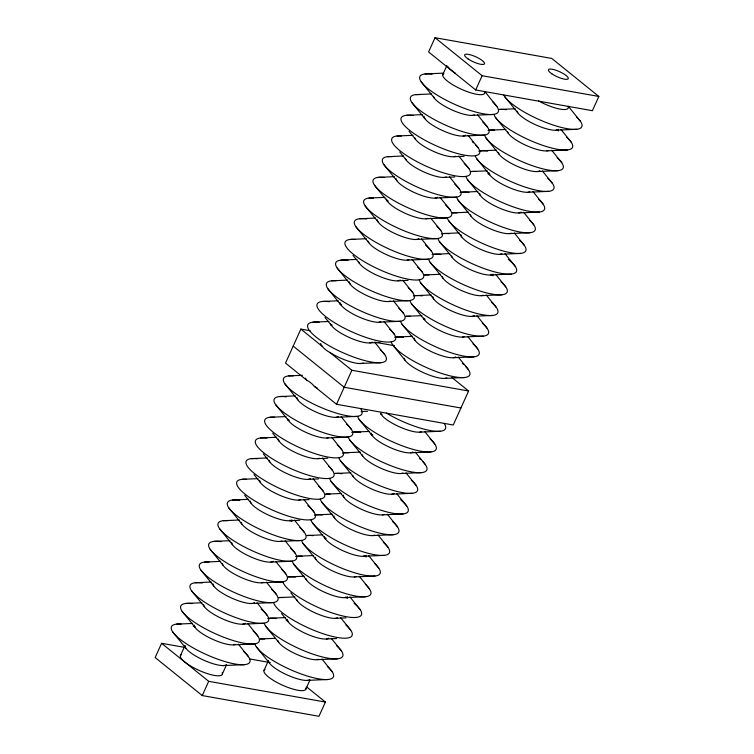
<?xml version="1.0" encoding="UTF-8"?>
<svg xmlns="http://www.w3.org/2000/svg" width="754" height="754" viewBox="0 0 754 754"><rect width="100%" height="100%" fill="white"/><g stroke="black" fill="none" stroke-linecap="round" stroke-linejoin="round"><path stroke-width="1.13" d="M310.111 330.723L300.865 329.083L285.512 363.089L306.859 380.327A41.272 28.002 -79.9 0 1 314.352 386.35L336.529 404.276L453.239 425.002L468.602 390.996L451.74 377.386M184.702 647.403L161.592 643.303L155.154 657.545L202.251 695.565L318.97 716.3L325.408 702.049L306.803 687.045M435.03 37.7L428.592 51.951L475.689 89.971L592.408 110.697L598.846 96.455L551.749 58.435L435.03 37.7L482.126 75.72L598.846 96.455M180.357 655.857L184.984 645.612M442.739 74.75L446.896 65.532M202.251 695.565L208.688 681.324L161.592 643.303M475.689 89.971L482.126 75.72M336.529 404.276L351.882 370.271L329.696 352.354A41.272 28.002 -79.9 0 1 322.203 346.34L300.865 329.083M264.032 670.334L268.188 661.117M305.794 689.279L309.951 680.061M222.383 673.935L226.53 664.839M425.058 73.939L443.371 73.147M415.718 94.627L431.693 93.939M515.246 108.774L499.271 109.471A42.987 11.056 24.3 0 1 506.311 109.707M406.378 115.315L422.353 114.617M472.541 115.343L493.088 114.448M489.93 130.15L505.906 129.462M397.038 136.003L413.013 135.305M556.094 130.178L576.64 129.292M463.201 136.022L483.748 135.136M480.59 150.838L496.566 150.15M387.697 156.681L403.673 155.993M546.754 150.866L567.3 149.971M453.861 156.709L464.134 156.267M487.225 170.828L471.25 171.526A42.987 11.056 24.3 0 1 475.736 171.507M378.357 177.369L394.333 176.681M537.413 171.554L557.96 170.658M444.521 177.397L454.794 176.954M461.91 192.213L477.885 191.516M369.017 198.057L384.992 197.359M528.073 192.242L548.62 191.346M435.181 198.085L455.727 197.19M468.545 212.204L452.57 212.901A42.987 11.056 24.3 0 1 457.056 212.873M359.677 218.745L375.652 218.047M518.733 212.92L539.28 212.034M425.84 218.773L446.387 217.878M443.229 233.58L459.205 232.892M350.337 239.433L366.312 238.735M509.393 233.608L529.939 232.713M416.5 239.452L437.047 238.566M433.889 254.268L449.865 253.58M340.997 260.111L356.972 259.423M500.053 254.296L520.599 253.401M407.16 260.139L427.707 259.244M440.524 274.258L424.549 274.956A42.987 11.056 24.3 0 1 429.035 274.937M331.656 280.799L347.632 280.111M490.713 274.984L511.259 274.088M397.82 280.827L408.093 280.384M415.209 295.643L431.184 294.946M322.316 301.487L338.292 300.789M481.372 295.662L501.919 294.776M388.48 301.515L409.026 300.62M421.844 315.634L405.869 316.322A42.987 11.056 24.3 0 1 410.355 316.303M312.976 322.175L328.951 321.477M472.032 316.35L492.579 315.464M379.139 322.194L399.686 321.308M396.529 337.01L412.504 336.322M462.692 337.038L483.239 336.143M369.799 342.882L380.073 342.439M453.352 357.726L473.898 356.831M288.716 375.897L302.458 375.303M445.096 378.357L464.558 377.518M279.376 396.585L295.361 395.888M270.036 417.273L286.02 416.576M336.199 417.292L356.746 416.406M353.588 432.108L369.573 431.42M260.696 437.951L276.68 437.263M419.752 432.136L440.298 431.241M326.868 437.98L347.406 437.094M344.248 452.796L360.233 452.098M251.355 458.639L267.34 457.951M410.412 452.824L430.958 451.929M317.528 458.668L327.792 458.225M350.893 472.786L334.908 473.484A42.987 11.056 24.3 0 1 341.958 473.719M242.015 479.327L258 478.63M401.071 473.503L421.618 472.617M308.188 479.356L318.452 478.903M341.553 493.474L325.568 494.162A42.987 11.056 24.3 0 1 330.063 494.143M232.675 500.015L248.66 499.318M391.731 494.19L412.278 493.304M298.848 500.034L309.112 499.591M316.228 514.85L332.212 514.162M223.335 520.694L239.32 520.006M382.391 514.878L402.938 513.983M289.508 520.722L299.772 520.279M322.872 534.84L306.887 535.538A42.987 11.056 24.3 0 1 313.061 535.67M213.995 541.381L229.979 540.693M373.051 535.566L393.597 534.671M280.168 541.41L300.705 540.514M297.547 556.226L313.532 555.528M204.654 562.069L220.639 561.372M363.72 556.254L384.257 555.359M270.827 562.098L291.364 561.202M304.192 576.216L288.207 576.914A42.987 11.056 24.3 0 1 295.257 577.149M195.314 582.757L211.299 582.06M354.38 576.933L374.917 576.047M261.487 582.785L282.024 581.89M294.852 596.904L278.867 597.592A42.987 11.056 24.3 0 1 283.363 597.573M185.984 603.445L201.959 602.748M345.04 597.62L365.577 596.734M252.147 603.464L272.684 602.578M269.527 618.28L285.512 617.592M176.643 624.124L192.619 623.435M335.7 618.308L345.963 617.865M242.807 624.152L263.344 623.266M275.031 638.327L260.187 638.968A42.987 11.056 24.3 0 1 264.682 638.949M326.359 638.996L336.623 638.544M233.467 644.84L254.004 643.944M317.019 659.675L337.556 658.789M222.901 665.584L244.664 664.632M307.679 680.362L328.216 679.477M358.301 363.485L381.006 362.674M374.823 342.212L394.465 345.709M351.882 370.271L468.602 390.996M460.92 407.999L344.201 387.273L293.183 346.086M249.414 658.902L270.215 662.596M208.688 681.324L325.408 702.049M568.196 106.173L580.467 121.385M561.023 129.547L571.127 142.072M551.683 150.225L561.787 162.751M504.775 96.691L517.772 112.789M496.914 106.54L485.058 91.809M542.343 170.913L552.446 183.439M495.435 117.37L508.432 133.477M477.471 114.702L487.574 127.228M533.003 191.601L543.106 204.127M486.094 138.057L499.091 154.165M468.13 135.39L478.234 147.916M421.222 81.847L434.219 97.954M523.662 212.289L533.766 224.815M476.754 158.745L489.751 174.853M458.79 156.078L468.894 168.604M411.882 102.535L424.879 118.642M514.322 232.967L524.426 245.502M467.414 179.433L480.411 195.531M449.45 176.756L459.554 189.282M409.045 131.271L415.539 139.32M504.982 253.655L515.086 266.181M458.074 200.112L471.071 216.219M440.11 197.444L450.213 209.97M399.705 151.959L406.199 160.008M495.642 274.343L505.746 286.869M448.734 220.799L461.731 236.907M430.77 218.132L440.873 230.658M383.861 164.589L396.858 180.696M486.302 295.031L496.405 307.557M439.394 241.487L452.391 257.595M421.429 238.82L431.533 251.346M374.531 185.277L387.518 201.384M476.962 315.719L487.065 328.244M430.053 262.175L443.05 278.283M412.089 259.499L422.193 272.034M365.19 205.965L378.178 222.062M467.621 336.397L477.725 348.923M420.713 282.863L433.71 298.961M402.749 280.186L412.853 292.712M355.85 226.643L368.838 242.75M458.281 357.085L468.385 369.611M411.382 303.542L424.37 319.649M393.409 300.874L403.513 313.4M353.004 255.389L359.498 263.438M402.042 324.229L415.03 340.337M384.069 321.562L394.172 334.088M337.17 268.019L350.158 284.126M374.729 342.25L384.832 354.776M327.83 288.707L340.817 304.814M424.681 431.495L434.794 444.021M324.983 317.443L331.477 325.492M415.341 452.183L425.454 464.709M406.001 472.871L416.114 485.397M359.102 419.328L372.09 435.435M341.138 416.66L351.241 429.186M396.67 493.559L406.774 506.085M349.762 440.016L362.749 456.123M331.798 437.348L341.901 449.874M284.889 383.805L297.877 399.912M387.33 514.237L397.433 526.763M340.422 460.703L353.409 476.801M322.458 458.027L332.561 470.553M275.549 404.493L288.537 420.591M377.99 534.925L388.093 547.451M331.081 481.382L344.069 497.489M313.117 478.715L323.221 491.24M272.703 433.23L279.197 441.279M368.649 555.613L378.753 568.139M321.741 502.07L334.729 518.177M303.777 499.402L313.881 511.928M263.363 453.917L269.857 461.966M359.309 576.301L369.413 588.827M312.401 522.758L325.389 538.865M294.437 520.09L304.541 532.616M254.023 474.596L260.516 482.654M349.969 596.989L360.073 609.515M303.061 543.446L316.049 559.553M285.097 540.769L295.2 553.295M244.682 495.284L251.176 503.333M340.629 617.667L350.733 630.193M293.721 564.133L306.708 580.231M275.757 561.457L285.86 573.982M228.848 507.913L241.836 524.021M331.289 638.355L341.392 650.881M290.874 592.87L297.368 600.919M266.416 582.145L276.52 594.67M219.508 528.601L232.496 544.708M321.949 659.043L332.052 671.569M281.534 613.549L288.028 621.607M257.076 602.832L267.18 615.358M210.168 549.289L223.156 565.396M265.7 626.188L278.688 642.295M247.736 623.52L257.84 636.046M200.828 569.977L213.816 586.084M256.36 646.875L269.348 662.973M238.396 644.199L248.5 656.725M191.488 590.665L204.475 606.763M182.148 611.343L195.135 627.451M172.807 632.031L185.814 648.157M392.702 344.917L405.284 360.553M455.501 73.336A22.931 5.9 24.3 0 1 448.017 66.776M484.615 91.734A22.931 5.9 24.3 0 1 461.533 89.321A22.931 5.9 24.3 0 1 443.88 73.468M568.252 106.88A22.931 5.9 24.3 0 1 538.507 100.876M363.249 363.07A23.864 6.136 24.3 0 1 329.696 352.354M322.212 346.322A23.864 6.136 24.3 0 1 320.657 343.419M465.538 366.265A42.987 11.056 24.3 0 1 441.514 373.4A42.987 11.056 24.3 0 1 391.232 341.92M394.7 337.321A42.987 11.056 24.3 0 1 403.579 337.255M462.353 363.371A42.987 11.056 24.3 0 1 463.691 364.521M455.718 356.896A22.931 5.9 24.3 0 1 432.645 352.231A22.931 5.9 24.3 0 1 414.182 338.046M473.031 343.843A42.987 11.056 24.3 0 1 452.607 353.277A42.987 11.056 24.3 0 1 400.572 321.232M423.371 318.763A42.987 11.056 24.3 0 1 425.105 319.262M464.464 336.595A22.931 5.9 24.3 0 1 441.985 331.543A22.931 5.9 24.3 0 1 423.588 318.056M482.372 323.155A42.987 11.056 24.3 0 1 461.948 332.589A42.987 11.056 24.3 0 1 409.912 300.544M413.381 295.945A42.987 11.056 24.3 0 1 422.249 295.879M474.398 315.521A22.931 5.9 24.3 0 1 451.326 310.855A22.931 5.9 24.3 0 1 432.862 296.68M491.712 302.467A42.987 11.056 24.3 0 1 471.278 311.902A42.987 11.056 24.3 0 1 419.252 279.866M483.144 295.219A22.931 5.9 24.3 0 1 460.656 290.167A22.931 5.9 24.3 0 1 442.268 276.68M501.052 281.779A42.987 11.056 24.3 0 1 480.618 291.214A42.987 11.056 24.3 0 1 428.592 259.178M432.061 254.579A42.987 11.056 24.3 0 1 440.93 254.513M491.118 274.437A42.987 11.056 24.3 0 1 493.107 275.738M493.078 274.145A22.931 5.9 24.3 0 1 471.08 269.97A22.931 5.9 24.3 0 1 451.608 255.992M508.337 259.357A42.987 11.056 24.3 0 1 491.627 271.044A42.987 11.056 24.3 0 1 437.933 238.49M441.401 233.891A42.987 11.056 24.3 0 1 449.393 233.712M501.825 253.853A22.931 5.9 24.3 0 1 478.272 248.302A22.931 5.9 24.3 0 1 460.882 234.617M519.732 240.413A42.987 11.056 24.3 0 1 499.299 249.847A42.987 11.056 24.3 0 1 447.273 217.802M511.165 233.165A22.931 5.9 24.3 0 1 488.677 228.113A22.931 5.9 24.3 0 1 470.289 214.626M529.713 220.309A42.987 11.056 24.3 0 1 508.064 228.98A42.987 11.056 24.3 0 1 456.613 197.114M460.081 192.524A42.987 11.056 24.3 0 1 468.95 192.449M521.099 212.091A22.931 5.9 24.3 0 1 498.017 207.425A22.931 5.9 24.3 0 1 479.563 193.25M538.413 199.037A42.987 11.056 24.3 0 1 517.979 208.472A42.987 11.056 24.3 0 1 465.953 176.436M487.895 173.731A42.987 11.056 24.3 0 1 489.61 174.212M529.845 191.799A22.931 5.9 24.3 0 1 506.292 186.247A22.931 5.9 24.3 0 1 488.903 172.562M547.753 178.349A42.987 11.056 24.3 0 1 527.319 187.793A42.987 11.056 24.3 0 1 475.293 155.748M478.762 151.149A42.987 11.056 24.3 0 1 487.631 151.083M539.779 170.724A22.931 5.9 24.3 0 1 517.781 166.54A22.931 5.9 24.3 0 1 498.309 152.562M557.093 157.671A42.987 11.056 24.3 0 1 536.659 167.105A42.987 11.056 24.3 0 1 484.634 135.06M488.102 130.461A42.987 11.056 24.3 0 1 494.417 130.131M548.526 150.423A22.931 5.9 24.3 0 1 526.038 145.371A22.931 5.9 24.3 0 1 507.649 131.884M566.433 136.983A42.987 11.056 24.3 0 1 546 146.417A42.987 11.056 24.3 0 1 493.974 114.372M556.499 129.641A42.987 11.056 24.3 0 1 558.488 130.942M558.46 129.349A22.931 5.9 24.3 0 1 536.462 125.164A22.931 5.9 24.3 0 1 516.99 111.196M576.414 116.879A42.987 11.056 24.3 0 1 556.659 126.135A42.987 11.056 24.3 0 1 503.851 95.127M446.783 377.924A23.864 6.136 24.3 0 1 422.9 372.41A23.864 6.136 24.3 0 1 404.21 358.291M380.139 349.686A42.987 11.056 24.3 0 1 370.648 361.911A42.987 11.056 24.3 0 1 317.17 337.905A42.987 11.056 24.3 0 1 319.14 322.307M330.478 324.616A42.987 11.056 24.3 0 1 332.212 325.106M372.165 342.052A22.931 5.9 24.3 0 1 350.167 337.867A22.931 5.9 24.3 0 1 330.695 323.9M389.479 328.998A42.987 11.056 24.3 0 1 379.658 341.157A42.987 11.056 24.3 0 1 325.982 316.803A42.987 11.056 24.3 0 1 329.366 301.723M339.818 303.928A42.987 11.056 24.3 0 1 341.553 304.418M380.911 321.751A22.931 5.9 24.3 0 1 357.358 316.209A22.931 5.9 24.3 0 1 339.969 302.524M398.819 308.311A42.987 11.056 24.3 0 1 389.978 320.657A42.987 11.056 24.3 0 1 336.944 297.349A42.987 11.056 24.3 0 1 336.143 280.78M390.252 301.072A22.931 5.9 24.3 0 1 366.698 295.521A22.931 5.9 24.3 0 1 349.309 281.836M408.159 287.632A42.987 11.056 24.3 0 1 398.338 299.79A42.987 11.056 24.3 0 1 344.663 275.436A42.987 11.056 24.3 0 1 348.046 260.356M400.186 279.998A22.931 5.9 24.3 0 1 378.188 275.813A22.931 5.9 24.3 0 1 358.716 261.836M417.499 266.944A42.987 11.056 24.3 0 1 408.659 279.282A42.987 11.056 24.3 0 1 355.615 255.983A42.987 11.056 24.3 0 1 354.823 239.404M408.932 259.696A22.931 5.9 24.3 0 1 386.453 254.645A22.931 5.9 24.3 0 1 368.056 241.157M425.501 245.107A42.987 11.056 24.3 0 1 418.272 258.65A42.987 11.056 24.3 0 1 363.852 234.456A42.987 11.056 24.3 0 1 366.727 218.98M418.866 238.622A22.931 5.9 24.3 0 1 395.793 233.957A22.931 5.9 24.3 0 1 377.33 219.782M436.83 226.153A42.987 11.056 24.3 0 1 426.689 237.793A42.987 11.056 24.3 0 1 374.022 214.4A42.987 11.056 24.3 0 1 373.503 198.038M386.519 200.498A42.987 11.056 24.3 0 1 388.253 200.988M427.612 218.33A22.931 5.9 24.3 0 1 404.059 212.779A22.931 5.9 24.3 0 1 386.67 199.094M445.52 204.881A42.987 11.056 24.3 0 1 436.029 217.105A42.987 11.056 24.3 0 1 382.551 193.099A42.987 11.056 24.3 0 1 384.521 177.501M437.546 197.256A22.931 5.9 24.3 0 1 414.464 192.59A22.931 5.9 24.3 0 1 396.01 178.406M454.86 184.202A42.987 11.056 24.3 0 1 446.019 196.54A42.987 11.056 24.3 0 1 392.975 173.241A42.987 11.056 24.3 0 1 392.184 156.662M446.293 176.954A22.931 5.9 24.3 0 1 423.805 171.903A22.931 5.9 24.3 0 1 405.416 158.415M464.2 163.514A42.987 11.056 24.3 0 1 455.359 175.852A42.987 11.056 24.3 0 1 402.316 152.553A42.987 11.056 24.3 0 1 401.524 135.974M455.633 156.267A22.931 5.9 24.3 0 1 433.145 151.215A22.931 5.9 24.3 0 1 414.757 137.728M475.378 144.561A42.987 11.056 24.3 0 1 461.702 154.57A42.987 11.056 24.3 0 1 409.271 130.027A42.987 11.056 24.3 0 1 413.418 115.55M472.202 141.677A42.987 11.056 24.3 0 1 473.54 142.826M465.567 135.192A22.931 5.9 24.3 0 1 442.485 130.527A22.931 5.9 24.3 0 1 424.031 116.352M482.88 122.139A42.987 11.056 24.3 0 1 474.04 134.485A42.987 11.056 24.3 0 1 420.996 111.187A42.987 11.056 24.3 0 1 420.204 94.608M474.313 114.9A22.931 5.9 24.3 0 1 451.825 109.848A22.931 5.9 24.3 0 1 433.437 96.352M492.862 102.044A42.987 11.056 24.3 0 1 481.74 113.486A42.987 11.056 24.3 0 1 428.461 89.057A42.987 11.056 24.3 0 1 432.099 74.184M222.194 672.747A22.931 5.9 24.3 0 1 199.584 670.626A22.931 5.9 24.3 0 1 181.309 654.679M226.417 664.755A22.931 5.9 24.3 0 1 203.297 659.976A22.931 5.9 24.3 0 1 184.947 645.867M309.442 679.919A22.931 5.9 24.3 0 1 285.889 674.378A22.931 5.9 24.3 0 1 268.499 660.692M317.5 388.263A23.864 6.136 24.3 0 1 314.343 386.368M306.859 380.327A23.864 6.136 24.3 0 1 305.455 378.084M444.125 423.343A42.987 11.056 24.3 0 1 430.562 430.591A42.987 11.056 24.3 0 1 386.312 413.069M421.524 431.693A22.931 5.9 24.3 0 1 399.045 426.641A22.931 5.9 24.3 0 1 380.647 413.145M430.091 438.941A42.987 11.056 24.3 0 1 409.667 448.376A42.987 11.056 24.3 0 1 357.641 416.331M361.1 411.731A42.987 11.056 24.3 0 1 367.415 411.401M380.431 413.861A42.987 11.056 24.3 0 1 382.165 414.361M412.777 451.985A22.931 5.9 24.3 0 1 389.705 447.329A22.931 5.9 24.3 0 1 371.241 433.145M422.598 461.363A42.987 11.056 24.3 0 1 398.574 468.498A42.987 11.056 24.3 0 1 348.301 437.018M351.76 432.419A42.987 11.056 24.3 0 1 360.638 432.353M371.091 434.549A42.987 11.056 24.3 0 1 372.825 435.039M419.413 458.47A42.987 11.056 24.3 0 1 420.751 459.62M402.843 473.069A22.931 5.9 24.3 0 1 380.365 468.017A22.931 5.9 24.3 0 1 361.967 454.521M411.411 480.307A42.987 11.056 24.3 0 1 390.987 489.742A42.987 11.056 24.3 0 1 338.961 457.706M342.42 453.107A42.987 11.056 24.3 0 1 348.734 452.777M394.097 493.361A22.931 5.9 24.3 0 1 372.099 489.176A22.931 5.9 24.3 0 1 352.627 475.209M400.732 499.845A42.987 11.056 24.3 0 1 382.759 510.769A42.987 11.056 24.3 0 1 329.621 478.385M384.163 514.435A22.931 5.9 24.3 0 1 360.61 508.893A22.931 5.9 24.3 0 1 343.221 495.199M392.73 521.683A42.987 11.056 24.3 0 1 372.306 531.118A42.987 11.056 24.3 0 1 320.28 499.073M374.823 535.123A22.931 5.9 24.3 0 1 351.27 529.572A22.931 5.9 24.3 0 1 333.881 515.887M383.39 542.371A42.987 11.056 24.3 0 1 362.966 551.805A42.987 11.056 24.3 0 1 310.94 519.76M314.399 515.161A42.987 11.056 24.3 0 1 322.401 514.982M366.076 555.415A22.931 5.9 24.3 0 1 343.004 550.759A22.931 5.9 24.3 0 1 324.54 536.575M374.7 563.634A42.987 11.056 24.3 0 1 353.042 572.305A42.987 11.056 24.3 0 1 301.6 540.448M324.39 537.979A42.987 11.056 24.3 0 1 326.124 538.469M364.116 555.707A42.987 11.056 24.3 0 1 366.105 557.008M356.142 576.49A22.931 5.9 24.3 0 1 332.589 570.948A22.931 5.9 24.3 0 1 315.2 557.263M365.36 584.322A42.987 11.056 24.3 0 1 343.701 592.993A42.987 11.056 24.3 0 1 292.26 561.127M295.719 556.537A42.987 11.056 24.3 0 1 302.043 556.207M347.396 596.791A22.931 5.9 24.3 0 1 325.398 592.606A22.931 5.9 24.3 0 1 305.926 578.638M354.031 603.266A42.987 11.056 24.3 0 1 336.058 614.199A42.987 11.056 24.3 0 1 282.92 581.815M345.436 597.083A42.987 11.056 24.3 0 1 347.424 598.384M337.462 617.865A22.931 5.9 24.3 0 1 314.983 612.814A22.931 5.9 24.3 0 1 296.595 599.317M346.029 625.113A42.987 11.056 24.3 0 1 325.605 634.548A42.987 11.056 24.3 0 1 273.579 602.503M328.716 638.157A22.931 5.9 24.3 0 1 305.643 633.501A22.931 5.9 24.3 0 1 287.18 619.317M336.689 645.792A42.987 11.056 24.3 0 1 316.265 655.235A42.987 11.056 24.3 0 1 264.239 623.19M267.698 618.591A42.987 11.056 24.3 0 1 276.577 618.525M286.181 620.495A42.987 11.056 24.3 0 1 287.896 620.966M318.782 659.241A22.931 5.9 24.3 0 1 296.303 654.18A22.931 5.9 24.3 0 1 277.915 640.693M327.349 666.479A42.987 11.056 24.3 0 1 306.925 675.914A42.987 11.056 24.3 0 1 254.899 643.878M360.582 408.498A42.987 11.056 24.3 0 1 314.145 404.332A42.987 11.056 24.3 0 1 293.202 375.878M338.565 416.462A22.931 5.9 24.3 0 1 315.492 411.797A22.931 5.9 24.3 0 1 297.029 397.622M346.538 424.097A42.987 11.056 24.3 0 1 336.727 436.255A42.987 11.056 24.3 0 1 283.042 411.901A42.987 11.056 24.3 0 1 286.426 396.821M328.631 437.537A22.931 5.9 24.3 0 1 306.152 432.485A22.931 5.9 24.3 0 1 287.755 418.998M337.198 444.785A42.987 11.056 24.3 0 1 328.358 457.122A42.987 11.056 24.3 0 1 275.323 433.823A42.987 11.056 24.3 0 1 274.531 417.245M287.538 419.714A42.987 11.056 24.3 0 1 289.272 420.204M319.291 458.225A22.931 5.9 24.3 0 1 295.738 452.683A22.931 5.9 24.3 0 1 278.349 438.988M328.508 466.057A42.987 11.056 24.3 0 1 317.717 477.565A42.987 11.056 24.3 0 1 264.626 453.484A42.987 11.056 24.3 0 1 266.869 438.093M310.544 478.526A22.931 5.9 24.3 0 1 288.546 474.341A22.931 5.9 24.3 0 1 269.074 460.364M318.518 486.151A42.987 11.056 24.3 0 1 309.027 498.375A42.987 11.056 24.3 0 1 255.549 474.37A42.987 11.056 24.3 0 1 257.529 458.771M300.61 499.6A22.931 5.9 24.3 0 1 277.057 494.049A22.931 5.9 24.3 0 1 259.668 480.364M307.839 505.689A42.987 11.056 24.3 0 1 301.562 519.383A42.987 11.056 24.3 0 1 247.849 496.283A42.987 11.056 24.3 0 1 246.511 479.308M291.864 519.892A22.931 5.9 24.3 0 1 268.792 515.227A22.931 5.9 24.3 0 1 250.328 501.052M299.838 527.527A42.987 11.056 24.3 0 1 290.026 539.685A42.987 11.056 24.3 0 1 236.341 515.331A42.987 11.056 24.3 0 1 239.725 500.251M289.904 520.185A42.987 11.056 24.3 0 1 291.892 521.485M281.93 540.967A22.931 5.9 24.3 0 1 259.451 535.915A22.931 5.9 24.3 0 1 241.063 522.428M290.497 548.215A42.987 11.056 24.3 0 1 281.657 560.552A42.987 11.056 24.3 0 1 228.622 537.253A42.987 11.056 24.3 0 1 227.831 520.675M273.184 561.268A22.931 5.9 24.3 0 1 250.111 556.603A22.931 5.9 24.3 0 1 231.648 542.418M281.808 569.487A42.987 11.056 24.3 0 1 270.677 580.929A42.987 11.056 24.3 0 1 217.406 556.499A42.987 11.056 24.3 0 1 221.045 541.626M263.25 582.342A22.931 5.9 24.3 0 1 240.771 577.291A22.931 5.9 24.3 0 1 222.383 563.794M271.817 589.581A42.987 11.056 24.3 0 1 262.976 601.928A42.987 11.056 24.3 0 1 209.942 578.62A42.987 11.056 24.3 0 1 209.15 562.05M254.503 602.635A22.931 5.9 24.3 0 1 231.431 597.969A22.931 5.9 24.3 0 1 212.967 583.794M261.138 609.119A42.987 11.056 24.3 0 1 253.919 622.663A42.987 11.056 24.3 0 1 199.49 598.469A42.987 11.056 24.3 0 1 202.364 582.993M245.163 623.322A22.931 5.9 24.3 0 1 222.091 618.657A22.931 5.9 24.3 0 1 203.627 604.482M253.146 630.957A42.987 11.056 24.3 0 1 243.646 643.181A42.987 11.056 24.3 0 1 190.168 619.175A42.987 11.056 24.3 0 1 192.147 603.577M235.229 644.397A22.931 5.9 24.3 0 1 211.676 638.855A22.931 5.9 24.3 0 1 194.287 625.16M243.806 651.644A42.987 11.056 24.3 0 1 234.956 663.982A42.987 11.056 24.3 0 1 181.921 640.683A42.987 11.056 24.3 0 1 181.13 624.105M193.288 626.338A42.987 11.056 24.3 0 1 195.003 626.81M305.87 687.987A22.931 5.9 24.3 0 1 282.335 685.113A22.931 5.9 24.3 0 1 265.003 669.448M551.834 73.807A10.886 2.799 24.3 0 0 568.158 78.85A10.886 2.799 24.3 0 0 555.048 69.952A10.886 2.799 24.3 0 0 551.834 73.807M468.074 58.925A10.886 2.799 24.3 0 0 484.398 63.977A10.886 2.799 24.3 0 0 471.288 55.07A10.886 2.799 24.3 0 0 468.074 58.925"/></g></svg>
